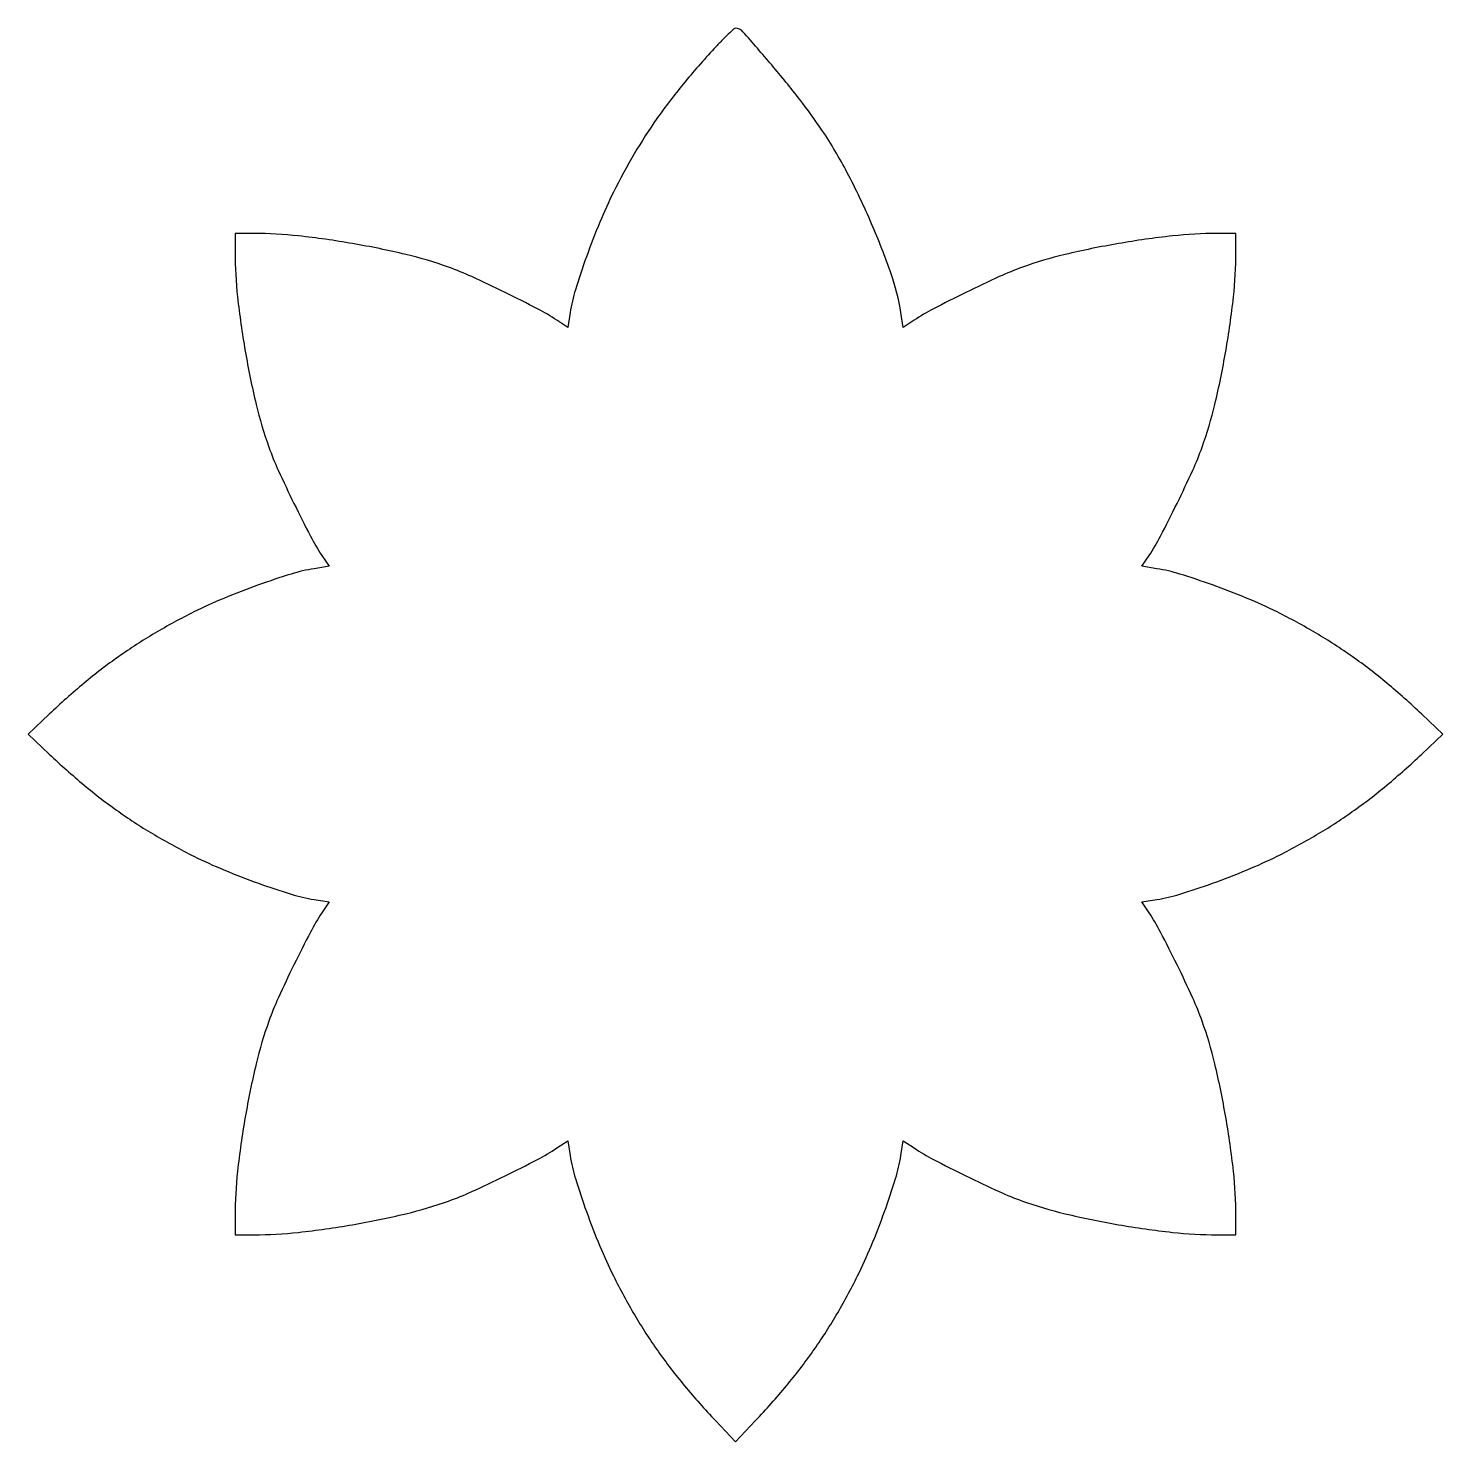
# Model space of a CAD drawing. Extents: x 0 to 406, y 0 to 406.
import ezdxf

# ---------------------------------------------------------------- set-up
doc = ezdxf.new("R2010")
doc.units = 0

msp = doc.modelspace()

# ---------------------------------------------------------------- linework, layer by layer
msp.add_lwpolyline([(196.897394, 400.185212, 0.014729), (187.938724, 389.944702, 0.019298), (180.409316, 380.054288, 0.019951), (173.864633, 369.892865, 0.017743), (167.873775, 358.843233, 0.017102), (163.958873, 350.242002, 0.01186), (160.103271, 340.278137, 0.011643), (156.948706, 330.828872, 0.035363), (155.41696, 324.23431), (154.739366, 319.968619), (151.619683, 322.027033, 0.025535), (146.045681, 325.309325, 0.006507), (136.685498, 330.041798, 0.006758), (127.104421, 334.570963, 0.020766), (120.460177, 337.275313, 0.027924), (108.172627, 340.931162, 0.015403), (92.817268, 344.084572, 0.0154), (77.273722, 346.28996, 0.027543), (64.394045, 347), (59, 347), (59, 341.605955, 0.027543), (59.71004, 328.726278, 0.0154), (61.915428, 313.182732, 0.015403), (65.068838, 297.827373, 0.027924), (68.724687, 285.539823, 0.020766), (71.429037, 278.895579, 0.006758), (75.958202, 269.314502, 0.006507), (80.690675, 259.954319, 0.025535), (83.972967, 254.380317), (86.031381, 251.260634), (81.76569, 250.58304, 0.035363), (75.171128, 249.051294, 0.011643), (65.721863, 245.896729, 0.01186), (55.757998, 242.041127, 0.017102), (47.156767, 238.126225, 0.01811), (35.88539, 232.004449, 0.02026), (25.512282, 225.292809, 0.019906), (15.560456, 217.654895, 0.016354), (5.551947, 208.75), (-0.5, 203), (5.551947, 197.25, 0.016354), (15.560456, 188.345105, 0.019906), (25.512282, 180.707191, 0.02026), (35.88539, 173.995551, 0.01811), (47.156767, 167.873775, 0.017102), (55.757998, 163.958873, 0.01186), (65.721863, 160.103271, 0.011643), (75.171128, 156.948706, 0.035363), (81.76569, 155.41696), (86.031381, 154.739366), (83.972967, 151.619683, 0.025535), (80.690675, 146.045681, 0.006507), (75.958202, 136.685498, 0.006758), (71.429037, 127.104421, 0.020766), (68.724687, 120.460177, 0.027924), (65.068838, 108.172627, 0.015403), (61.915428, 92.817268, 0.0154), (59.71004, 77.273722, 0.027543), (59, 64.394045), (59, 59), (64.394045, 59, 0.027543), (77.273722, 59.71004, 0.0154), (92.817268, 61.915428, 0.015403), (108.172627, 65.068838, 0.027924), (120.460177, 68.724687, 0.020766), (127.104421, 71.429037, 0.006758), (136.685498, 75.958202, 0.006507), (146.045681, 80.690675, 0.025535), (151.619683, 83.972967), (154.739366, 86.031381), (155.41696, 81.76569, 0.035363), (156.948706, 75.171128, 0.011643), (160.103271, 65.721863, 0.01186), (163.958873, 55.757998, 0.017102), (167.873775, 47.156767, 0.01811), (173.995551, 35.88539, 0.02026), (180.707191, 25.512282, 0.019906), (188.345105, 15.560456, 0.016354), (197.25, 5.551947), (203, -0.5), (208.75, 5.551947, 0.016354), (217.654895, 15.560456, 0.019906), (225.292809, 25.512282, 0.02026), (232.004449, 35.88539, 0.01811), (238.126225, 47.156767, 0.017102), (242.041127, 55.757998, 0.01186), (245.896729, 65.721863, 0.011643), (249.051294, 75.171128, 0.035363), (250.58304, 81.76569), (251.260634, 86.031381), (254.380317, 83.972967, 0.025535), (259.954319, 80.690675, 0.006507), (269.314502, 75.958202, 0.006758), (278.895579, 71.429037, 0.020766), (285.539823, 68.724687, 0.027924), (297.827373, 65.068838, 0.015403), (313.182732, 61.915428, 0.0154), (328.726278, 59.71004, 0.027543), (341.605955, 59), (347, 59), (347, 64.394045, 0.027543), (346.28996, 77.273722, 0.0154), (344.084572, 92.817268, 0.015403), (340.931162, 108.172627, 0.027924), (337.275313, 120.460177, 0.020766), (334.570963, 127.104421, 0.006758), (330.041798, 136.685498, 0.006507), (325.309325, 146.045681, 0.025535), (322.027033, 151.619683), (319.968619, 154.739366), (324.23431, 155.41696, 0.035363), (330.828872, 156.948706, 0.011643), (340.278137, 160.103271, 0.01186), (350.242002, 163.958873, 0.017102), (358.843233, 167.873775, 0.01811), (370.11461, 173.995551, 0.02026), (380.487718, 180.707191, 0.019906), (390.439544, 188.345105, 0.016354), (400.448053, 197.25), (406.5, 203), (400.448053, 208.75, 0.016354), (390.439544, 217.654895, 0.019906), (380.487718, 225.292809, 0.02026), (370.11461, 232.004449, 0.01811), (358.843233, 238.126225, 0.017102), (350.242002, 242.041127, 0.01186), (340.278137, 245.896729, 0.011643), (330.828872, 249.051294, 0.035363), (324.23431, 250.58304), (319.968619, 251.260634), (322.027033, 254.380317, 0.025535), (325.309325, 259.954319, 0.006507), (330.041798, 269.314502, 0.006758), (334.570963, 278.895579, 0.020766), (337.275313, 285.539823, 0.027924), (340.931162, 297.827373, 0.015403), (344.084572, 313.182732, 0.0154), (346.28996, 328.726278, 0.027543), (347, 341.605955), (347, 347), (341.605955, 347, 0.027543), (328.726278, 346.28996, 0.0154), (313.182732, 344.084572, 0.015403), (297.827373, 340.931162, 0.027924), (285.539823, 337.275313, 0.020766), (278.895579, 334.570963, 0.006758), (269.314502, 330.041798, 0.006507), (259.954319, 325.309325, 0.025535), (254.380317, 322.027033), (251.260634, 319.968619), (250.58304, 324.23431, 0.044318), (247.79214, 335.344499, 0.018404), (242.169385, 349.777341, 0.018365), (235.157601, 364.479229, 0.027486), (227.884136, 376.704326, 0.01754), (221.523896, 385.487537, 0.010584), (213.41135, 395.458563, 0.004057), (205.149559, 405.026607, 0.215866), (203, 406, 0.187974), (202.557475, 405.82754, 0.004508), (200.916459, 404.291906, 0.009256), (199.016925, 402.413656, 0.006083)], format="xyb", close=True)

doc.saveas('drawing.dxf')
